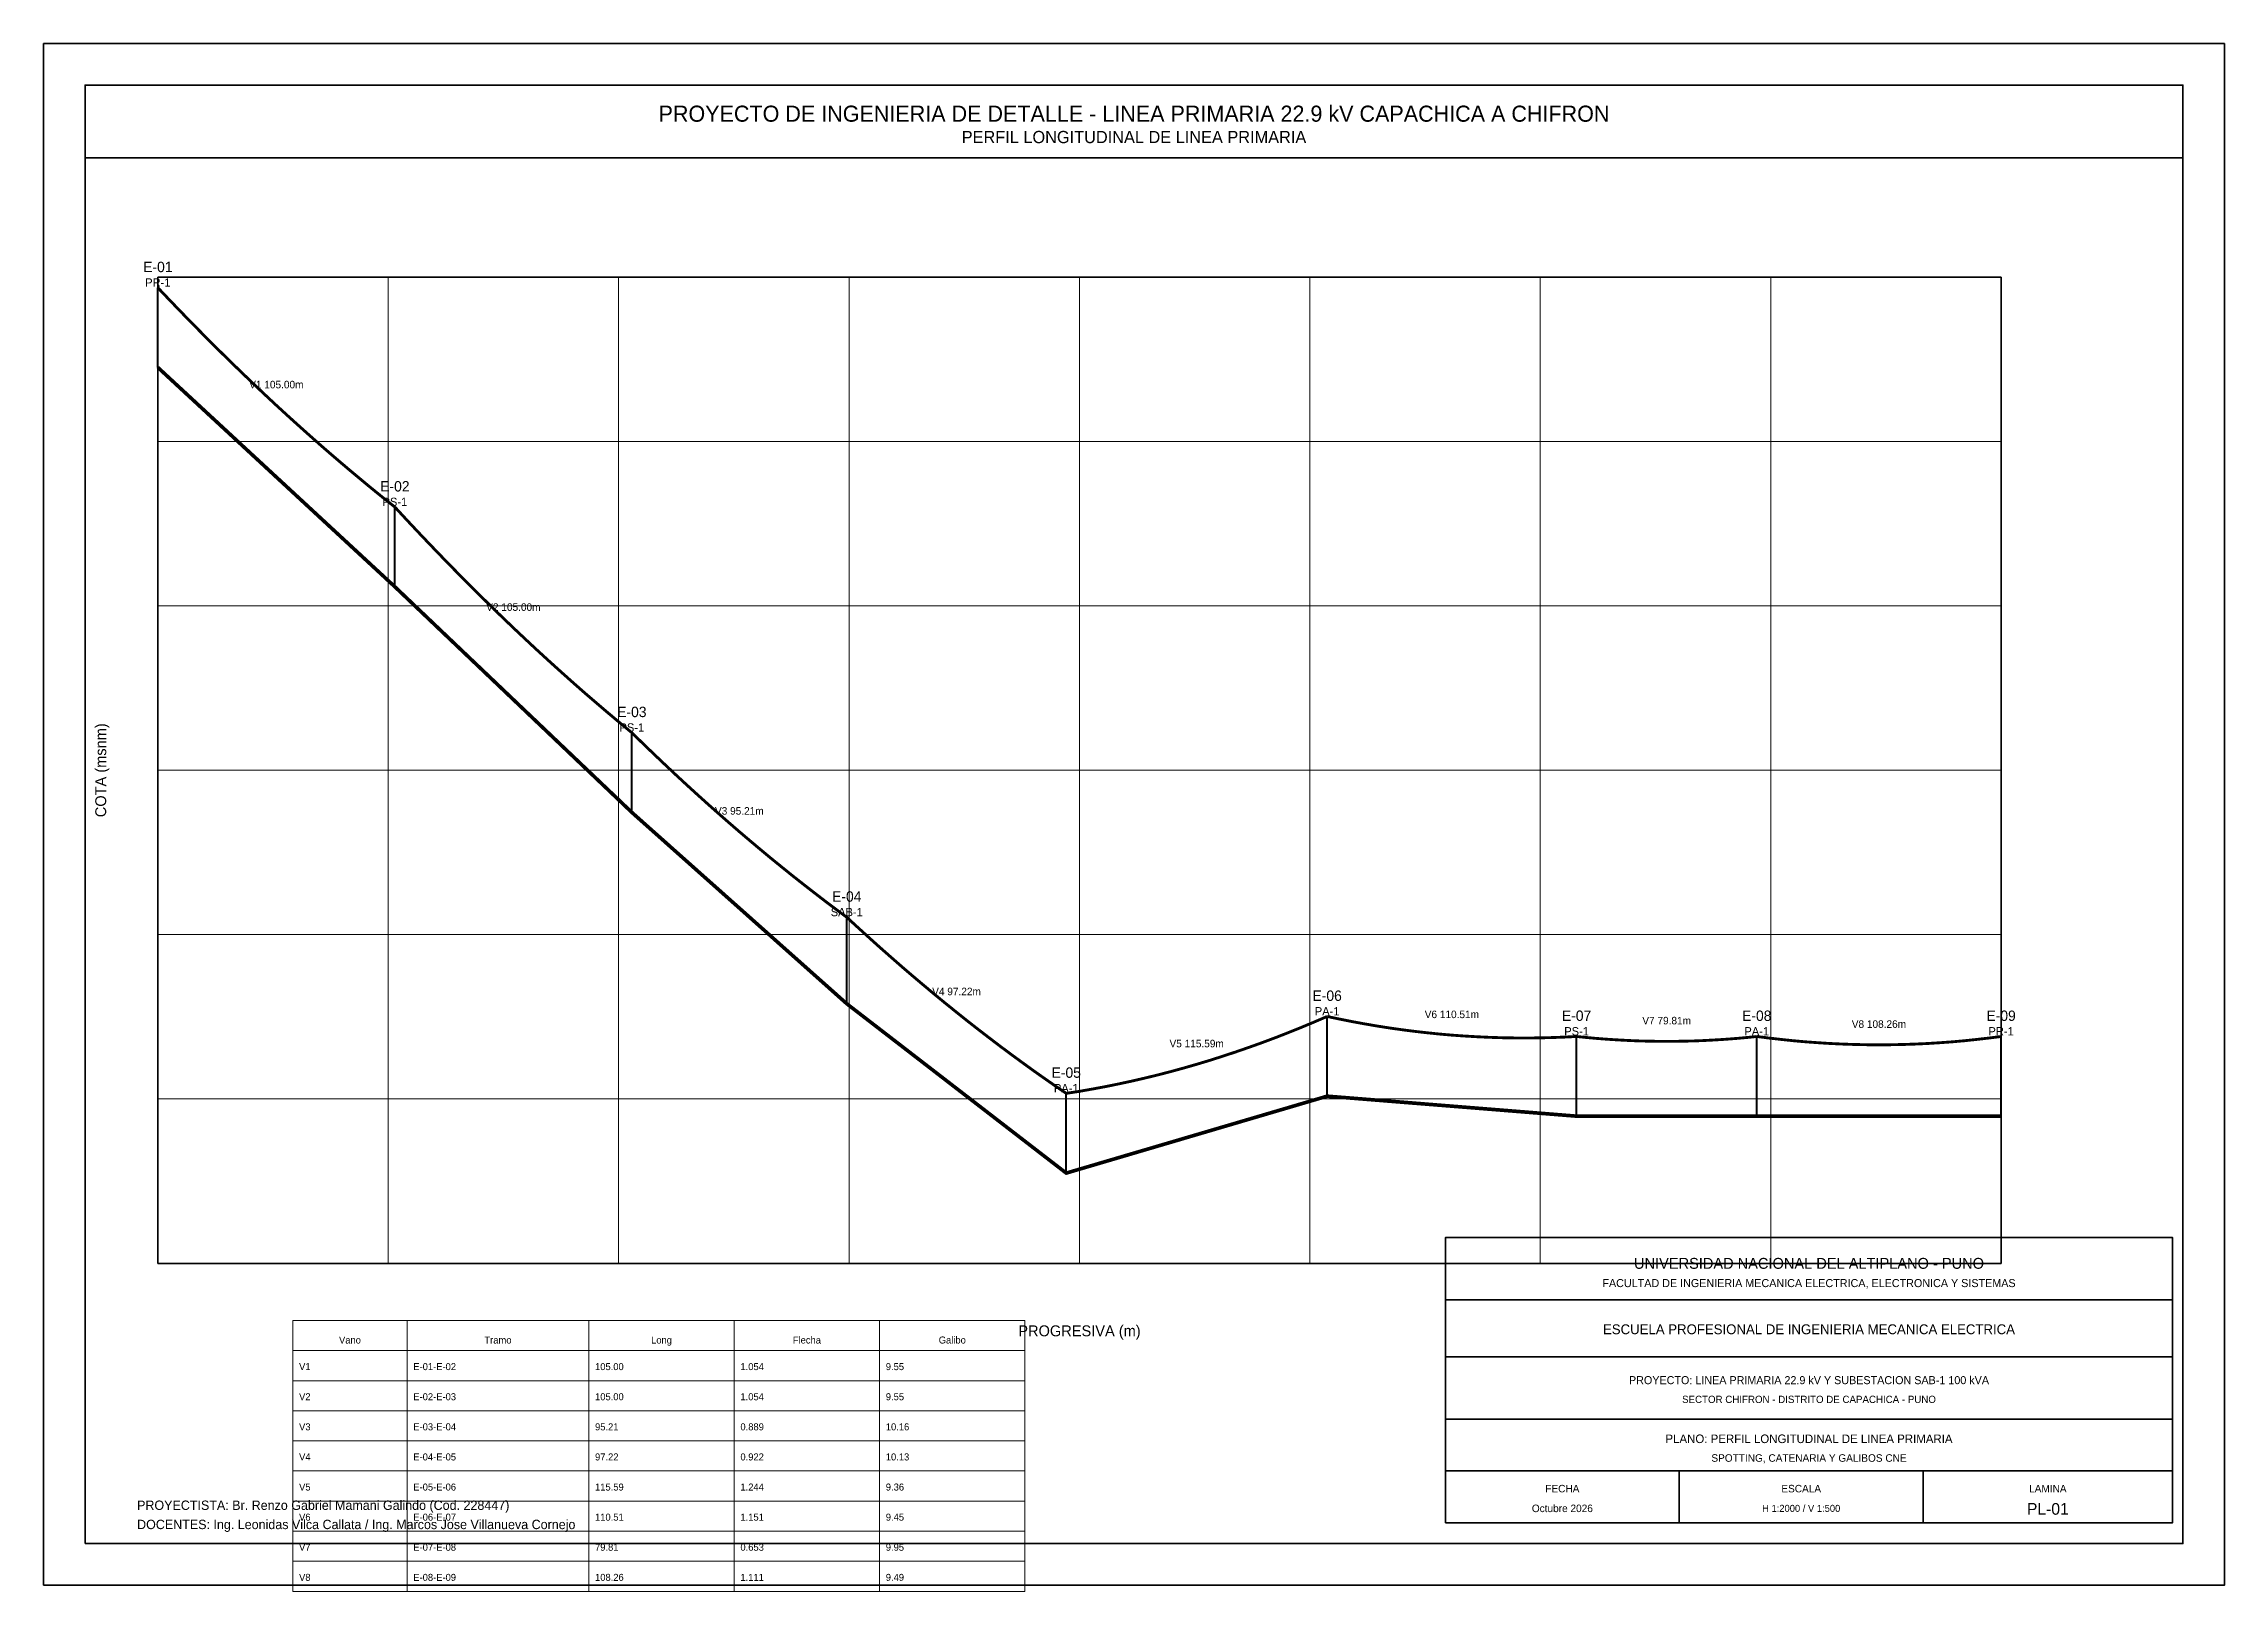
# Model space of a CAD drawing. Header units: millimetres. Extents: x 0 to 420, y -1 to 297.
import ezdxf
from ezdxf.enums import TextEntityAlignment as Align

# ---------------------------------------------------------------- set-up
doc = ezdxf.new("R2010")
doc.units = ezdxf.units.MM
for name, color, linetype, lineweight in [('00_MARCO_ROTULO', 7, 'Continuous', 35), ('03_POSTES_CAC_MT', 4, 'Continuous', 35), ('07_VIAS_REFERENCIA', 8, 'Continuous', 18), ('08_COTAS_DIMENSIONES', 7, 'Continuous', 18), ('09_TEXTOS', 7, 'Continuous', 18), ('10_TABLAS_LEYENDAS', 7, 'Continuous', 18), ('12_CONDUCTOR_AAAC', 5, 'Continuous', 30)]:
    doc.layers.add(name, color=color, linetype=linetype, lineweight=lineweight)

msp = doc.modelspace()

# ---------------------------------------------------------------- linework, layer by layer
at = {"layer": '00_MARCO_ROTULO'}
for p, q in [((270, 55), (410, 55)), ((270, 44), (410, 44)), ((270, 32), (410, 32)), ((270, 22), (410, 22)), ((315, 12), (315, 22)), ((362, 12), (362, 22))]:
    msp.add_line(p, q, dxfattribs=at)
for points in [[(0, 0), (420, 0), (420, 297), (0, 297), (0, 0)], [(8, 8), (412, 8), (412, 289), (8, 289), (8, 8)], [(8, 275), (412, 275), (412, 289), (8, 289), (8, 275)], [(22, 62), (377, 62), (377, 252), (22, 252), (22, 62)], [(270, 12), (410, 12), (410, 67), (270, 67), (270, 12)]]:
    msp.add_lwpolyline(points, dxfattribs=at)
at = {"layer": '03_POSTES_CAC_MT', "lineweight": 50}
for p, q in [((22, 234.61), (22, 249.97)), ((67.65, 192.35), (67.65, 207.71)), ((113.29, 148.88), (113.29, 164.24)), ((154.68, 112.02), (154.68, 128.68)), ((247.2, 94.21), (247.2, 109.57)), ((295.24, 90.36), (295.24, 105.71)), ((329.94, 90.36), (329.94, 105.71)), ((377, 90.36), (377, 105.71)), ((196.95, 79.39), (196.95, 94.75))]:
    msp.add_line(p, q, dxfattribs=at)
at = {"layer": '07_VIAS_REFERENCIA', "color": 30, "const_width": 0.7}
msp.add_lwpolyline([(22, 234.61), (67.65, 192.35), (113.29, 148.88), (154.68, 112.02), (196.95, 79.39), (247.2, 94.21), (295.24, 90.36), (329.94, 90.36), (377, 90.36)], dxfattribs=at)
at = {"layer": '08_COTAS_DIMENSIONES', "color": 8}
for p, q in [((22, 62), (22, 252)), ((22, 252), (377, 252)), ((66.38, 62), (66.38, 252)), ((110.75, 62), (110.75, 252)), ((155.12, 62), (155.12, 252)), ((199.5, 62), (199.5, 252)), ((243.88, 62), (243.88, 252)), ((288.25, 62), (288.25, 252)), ((332.62, 62), (332.62, 252)), ((377, 62), (377, 252)), ((22, 220.33), (377, 220.33)), ((22, 188.67), (377, 188.67)), ((22, 157), (377, 157)), ((22, 125.33), (377, 125.33)), ((22, 93.67), (377, 93.67)), ((22, 62), (377, 62))]:
    msp.add_line(p, q, dxfattribs=at)
at = {"layer": '10_TABLAS_LEYENDAS'}
for p, q in [((70, 51), (70, -1.2)), ((105, 51), (105, -1.2)), ((133, 51), (133, -1.2)), ((161, 51), (161, -1.2)), ((48, 45.2), (189, 45.2)), ((48, 39.4), (189, 39.4)), ((48, 33.6), (189, 33.6)), ((48, 27.8), (189, 27.8)), ((48, 22), (189, 22)), ((48, 16.2), (189, 16.2)), ((48, 10.4), (189, 10.4)), ((48, 4.6), (189, 4.6))]:
    msp.add_line(p, q, dxfattribs=at)
msp.add_lwpolyline([(48, -1.2), (189, -1.2), (189, 51), (48, 51), (48, -1.2)], dxfattribs=at)
at = {"layer": '12_CONDUCTOR_AAAC', "const_width": 0.55}
for points in [[(22, 249.97), (24.28, 247.57), (26.56, 245.2), (28.85, 242.85), (31.13, 240.54), (33.41, 238.26), (35.69, 236.01), (37.98, 233.79), (40.26, 231.6), (42.54, 229.44), (44.82, 227.31), (47.11, 225.21), (49.39, 223.15), (51.67, 221.11), (53.95, 219.1), (56.23, 217.13), (58.52, 215.18), (60.8, 213.27), (63.08, 211.38), (65.36, 209.53), (67.65, 207.71)], [(67.65, 207.71), (69.93, 205.24), (72.21, 202.81), (74.49, 200.41), (76.78, 198.03), (79.06, 195.69), (81.34, 193.38), (83.62, 191.1), (85.91, 188.85), (88.19, 186.63), (90.47, 184.44), (92.75, 182.29), (95.03, 180.16), (97.32, 178.06), (99.6, 176), (101.88, 173.96), (104.16, 171.95), (106.45, 169.98), (108.73, 168.03), (111.01, 166.12), (113.29, 164.24)], [(113.29, 164.24), (115.36, 162.21), (117.43, 160.22), (119.5, 158.25), (121.57, 156.3), (123.64, 154.38), (125.71, 152.49), (127.78, 150.62), (129.85, 148.78), (131.92, 146.96), (133.99, 145.17), (136.06, 143.41), (138.13, 141.67), (140.2, 139.95), (142.27, 138.27), (144.34, 136.6), (146.41, 134.97), (148.48, 133.36), (150.54, 131.77), (152.61, 130.21), (154.68, 128.68)], [(154.68, 128.68), (156.8, 126.73), (158.91, 124.81), (161.02, 122.91), (163.14, 121.04), (165.25, 119.19), (167.36, 117.38), (169.48, 115.59), (171.59, 113.82), (173.7, 112.09), (175.82, 110.38), (177.93, 108.69), (180.04, 107.04), (182.16, 105.41), (184.27, 103.8), (186.38, 102.23), (188.5, 100.68), (190.61, 99.15), (192.72, 97.66), (194.83, 96.19), (196.95, 94.75)], [(196.95, 94.75), (199.46, 95.14), (201.97, 95.58), (204.49, 96.05), (207, 96.56), (209.51, 97.1), (212.02, 97.68), (214.54, 98.29), (217.05, 98.94), (219.56, 99.63), (222.07, 100.35), (224.59, 101.11), (227.1, 101.91), (229.61, 102.74), (232.12, 103.61), (234.64, 104.51), (237.15, 105.45), (239.66, 106.43), (242.17, 107.44), (244.69, 108.49), (247.2, 109.57)], [(247.2, 109.57), (249.6, 109.06), (252, 108.58), (254.4, 108.14), (256.81, 107.73), (259.21, 107.35), (261.61, 107.01), (264.01, 106.7), (266.42, 106.43), (268.82, 106.18), (271.22, 105.97), (273.62, 105.8), (276.02, 105.66), (278.43, 105.55), (280.83, 105.47), (283.23, 105.43), (285.63, 105.42), (288.03, 105.44), (290.44, 105.5), (292.84, 105.59), (295.24, 105.71)], [(295.24, 105.71), (296.98, 105.53), (298.71, 105.37), (300.44, 105.23), (302.18, 105.11), (303.91, 105.01), (305.65, 104.92), (307.38, 104.85), (309.12, 104.81), (310.85, 104.78), (312.59, 104.77), (314.32, 104.78), (316.06, 104.81), (317.79, 104.85), (319.53, 104.92), (321.26, 105.01), (323, 105.11), (324.73, 105.23), (326.47, 105.37), (328.2, 105.53), (329.94, 105.71)], [(329.94, 105.71), (332.29, 105.41), (334.64, 105.14), (337, 104.89), (339.35, 104.68), (341.7, 104.51), (344.06, 104.36), (346.41, 104.25), (348.76, 104.17), (351.11, 104.12), (353.47, 104.1), (355.82, 104.12), (358.17, 104.17), (360.53, 104.25), (362.88, 104.36), (365.23, 104.51), (367.59, 104.68), (369.94, 104.89), (372.29, 105.14), (374.65, 105.41), (377, 105.71)]]:
    msp.add_lwpolyline(points, dxfattribs=at)

# ---------------------------------------------------------------- texts
at = {"layer": '09_TEXTOS'}
for s, height, p in [('PROYECTO DE INGENIERIA DE DETALLE - LINEA PRIMARIA 22.9 kV CAPACHICA A CHIFRON', 3.1, (210, 283.5)), ('PERFIL LONGITUDINAL DE LINEA PRIMARIA', 2.35, (210, 279)), ('E-01', 2, (22, 253.97)), ('PR-1', 1.6, (22, 250.97)), ('V1 105.00m', 1.45, (44.82, 231.31)), ('E-02', 2, (67.65, 211.71)), ('PS-1', 1.6, (67.65, 208.71)), ('V2 105.00m', 1.45, (90.47, 188.44)), ('E-03', 2, (113.29, 168.24)), ('PS-1', 1.6, (113.29, 165.24)), ('V3 95.21m', 1.45, (133.99, 149.17)), ('SAB-1', 1.6, (154.68, 129.68)), ('E-04', 2, (154.68, 132.68)), ('V4 97.22m', 1.45, (175.82, 114.38)), ('E-06', 2, (247.2, 113.57)), ('PA-1', 1.6, (247.2, 110.57)), ('V6 110.51m', 1.45, (271.22, 109.97)), ('E-07', 2, (295.24, 109.71)), ('V7 79.81m', 1.45, (312.59, 108.77)), ('E-08', 2, (329.94, 109.71)), ('E-09', 2, (377, 109.71)), ('V5 115.59m', 1.45, (222.07, 104.35)), ('PS-1', 1.6, (295.24, 106.71)), ('PA-1', 1.6, (329.94, 106.71)), ('V8 108.26m', 1.45, (353.47, 108.1)), ('PR-1', 1.6, (377, 106.71)), ('E-05', 2, (196.95, 98.75)), ('PA-1', 1.6, (196.95, 95.75)), ('UNIVERSIDAD NACIONAL DEL ALTIPLANO - PUNO', 2.1, (340, 62)), ('FACULTAD DE INGENIERIA MECANICA ELECTRICA, ELECTRONICA Y SISTEMAS', 1.55, (340, 58.2)), ('Vano', 1.35, (59, 47.23)), ('Tramo', 1.35, (87.5, 47.23)), ('Long', 1.35, (119, 47.23)), ('Flecha', 1.35, (147, 47.23)), ('Galibo', 1.35, (175, 47.23)), ('PROGRESIVA (m)', 2.1, (199.5, 49)), ('ESCUELA PROFESIONAL DE INGENIERIA MECANICA ELECTRICA', 1.9, (340, 49.3)), ('PROYECTO: LINEA PRIMARIA 22.9 kV Y SUBESTACION SAB-1 100 kVA', 1.55, (340, 39.5)), ('SECTOR CHIFRON - DISTRITO DE CAPACHICA - PUNO', 1.4, (340, 35.8)), ('PLANO: PERFIL LONGITUDINAL DE LINEA PRIMARIA', 1.65, (340, 28.2)), ('SPOTTING, CATENARIA Y GALIBOS CNE', 1.45, (340, 24.5)), ('FECHA', 1.45, (292.5, 18.6)), ('ESCALA', 1.45, (338.5, 18.6)), ('LAMINA', 1.45, (386, 18.6)), ('Octubre 2026', 1.45, (292.5, 14.8)), ('H 1:2000 / V 1:500', 1.35, (338.5, 14.8)), ('PL-01', 2.25, (386, 14.7))]:
    msp.add_text(s, height=height, dxfattribs=at).set_placement(p, align=Align.MIDDLE_CENTER)
msp.add_text('COTA (msnm)', height=2.1, rotation=90, dxfattribs=at).set_placement((11, 157), align=Align.MIDDLE_CENTER)
for s, height, p in [('V1', 1.35, (49.2, 41.43)), ('E-01-E-02', 1.35, (71.2, 41.43)), ('105.00', 1.35, (106.2, 41.43)), ('1.054', 1.35, (134.2, 41.43)), ('9.55', 1.35, (162.2, 41.43)), ('V2', 1.35, (49.2, 35.63)), ('E-02-E-03', 1.35, (71.2, 35.63)), ('105.00', 1.35, (106.2, 35.63)), ('1.054', 1.35, (134.2, 35.63)), ('9.55', 1.35, (162.2, 35.63)), ('V3', 1.35, (49.2, 29.83)), ('E-03-E-04', 1.35, (71.2, 29.83)), ('95.21', 1.35, (106.2, 29.83)), ('0.889', 1.35, (134.2, 29.83)), ('10.16', 1.35, (162.2, 29.83)), ('V4', 1.35, (49.2, 24.03)), ('E-04-E-05', 1.35, (71.2, 24.03)), ('97.22', 1.35, (106.2, 24.03)), ('0.922', 1.35, (134.2, 24.03)), ('10.13', 1.35, (162.2, 24.03)), ('V5', 1.35, (49.2, 18.23)), ('E-05-E-06', 1.35, (71.2, 18.23)), ('115.59', 1.35, (106.2, 18.23)), ('1.244', 1.35, (134.2, 18.23)), ('9.36', 1.35, (162.2, 18.23)), ('PROYECTISTA: Br. Renzo Gabriel Mamani Galindo (Cod. 228447)', 1.8, (18, 14.5)), ('DOCENTES: Ing. Leonidas Vilca Callata / Ing. Marcos Jose Villanueva Cornejo', 1.8, (18, 10.8)), ('V6', 1.35, (49.2, 12.43)), ('E-06-E-07', 1.35, (71.2, 12.43)), ('110.51', 1.35, (106.2, 12.43)), ('1.151', 1.35, (134.2, 12.43)), ('9.45', 1.35, (162.2, 12.43)), ('V7', 1.35, (49.2, 6.63)), ('E-07-E-08', 1.35, (71.2, 6.63)), ('79.81', 1.35, (106.2, 6.63)), ('0.653', 1.35, (134.2, 6.63)), ('9.95', 1.35, (162.2, 6.63)), ('V8', 1.35, (49.2, 0.83)), ('E-08-E-09', 1.35, (71.2, 0.83)), ('108.26', 1.35, (106.2, 0.83)), ('1.111', 1.35, (134.2, 0.83)), ('9.49', 1.35, (162.2, 0.83))]:
    msp.add_text(s, height=height, dxfattribs=at).set_placement(p)

doc.saveas('drawing.dxf')
